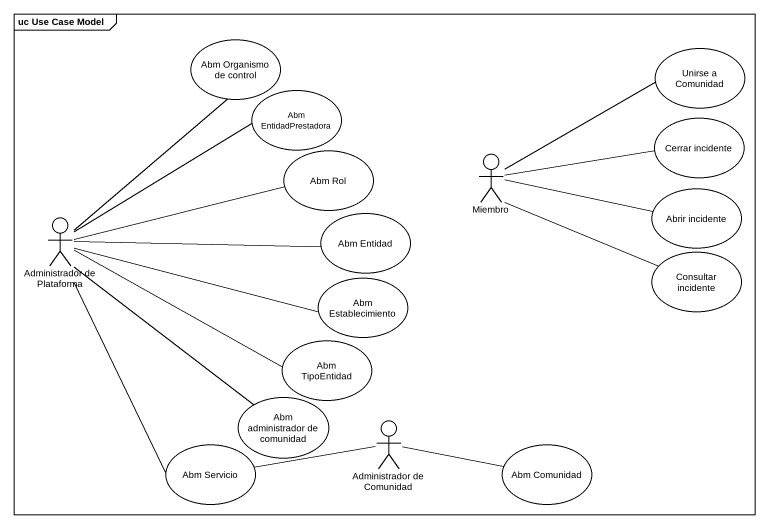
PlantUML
@startuml
mainframe uc Use Case Model
usecase "Abm Organismo de control" as Abm_Organismo_de_control
usecase "Unirse a Comunidad" as Unirse_a_Comunidad
usecase "Abm EntidadPrestadora" as Abm_EntidadPrestadora
usecase "Cerrar incidente" as Cerrar_incidente
usecase "Abm Rol" as Abm_Rol
actor Miembro
usecase "Abrir incidente" as Abrir_incidente
actor "Administrador de Plataforma" as Administrador_de_Plataforma
usecase "Abm Entidad" as Abm_Entidad
usecase "Consultar incidente" as Consultar_incidente
usecase "Abm Establecimiento" as Abm_Establecimiento
usecase "Abm TipoEntidad" as Abm_TipoEntidad
usecase "Abm administrador de comunidad" as Abm_administrador_de
actor "Administrador de Comunidad" as Administrador_de_Comunidad
usecase "Abm Servicio" as Abm_Servicio
usecase "Abm Comunidad" as Abm_Comunidad
Miembro -right- Unirse_a_Comunidad
Miembro -right- Cerrar_incidente
Miembro -right- Abrir_incidente
Miembro -right- Consultar_incidente
Administrador_de_Plataforma -up- Abm_Organismo_de_control
Administrador_de_Plataforma -right- Abm_EntidadPrestadora
Administrador_de_Plataforma -right- Abm_Rol
Administrador_de_Plataforma -right- Abm_Entidad
Administrador_de_Plataforma -right- Abm_Establecimiento
Administrador_de_Plataforma -right- Abm_TipoEntidad
Administrador_de_Plataforma -- Abm_administrador_de
Administrador_de_Plataforma -- Abm_Servicio
Administrador_de_Comunidad -left- Abm_Servicio
Administrador_de_Comunidad -right- Abm_Comunidad
@enduml
